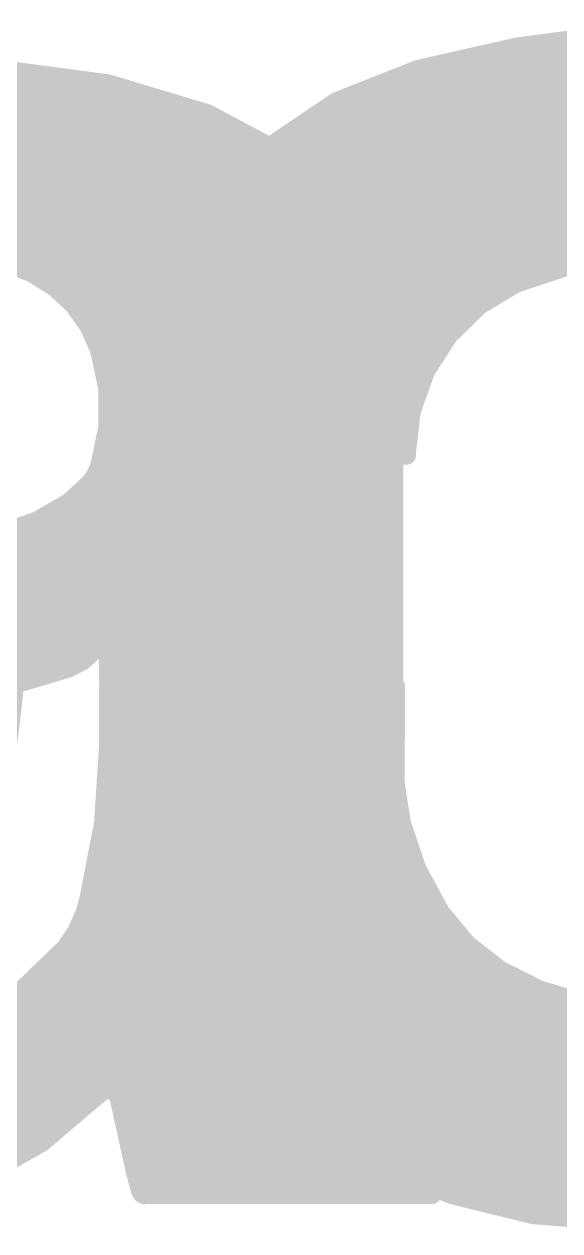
# Model space of a CAD drawing. Extents: x -19.1 to 53.5, y -15.6 to 59.8.
# Drawn here: x 21.215 to 21.975, y 53.355 to 55.067 of the extents above; entities that cross this region are included whole.
import ezdxf

# ---------------------------------------------------------------- set-up
doc = ezdxf.new("R2010")
doc.units = 0
doc.layers.add('21', color=41, linetype='CONTINUOUS')
doc.layers.add('22', color=40, linetype='CONTINUOUS')

msp = doc.modelspace()

# ---------------------------------------------------------------- linework, layer by layer
at = {"layer": '21', "const_width": 0.0254}
for points in [[(21.3335, 54.9834), (21.1596, 55.0064)], [(20.8518, 54.991), (21.276, 54.991)], [(21.4749, 54.9409), (21.3335, 54.9834)], [(20.7356, 54.9656), (21.3927, 54.9656)], [(20.6604, 54.9402), (21.4762, 54.9402)], [(21.6052, 54.8716), (21.4749, 54.9409)], [(20.6048, 54.9148), (21.524, 54.9148)], [(20.557, 54.8894), (21.5717, 54.8894)], [(20.5208, 54.864), (21.614, 54.864)], [(21.6614, 54.8233), (21.6052, 54.8716)], [(20.4864, 54.8386), (21.6436, 54.8386)], [(21.7041, 54.7628), (21.6614, 54.8233)], [(20.4626, 54.8132), (21.6685, 54.8132)], [(20.4389, 54.7878), (21.6864, 54.7878)], [(20.4173, 54.7624), (21.7043, 54.7624)], [(21.7308, 54.6937), (21.7041, 54.7628)], [(21.0795, 54.737), (21.7141, 54.737)], [(21.1868, 54.7281), (21.2237, 54.7144)], [(21.2237, 54.7144), (21.2573, 54.6938)], [(21.2282, 54.7116), (21.7239, 54.7116)], [(21.2573, 54.6938), (21.2844, 54.6687)], [(21.2655, 54.6862), (21.7317, 54.6862)], [(21.7399, 54.6202), (21.7308, 54.6937)], [(21.2844, 54.6687), (21.3058, 54.6387)], [(21.29, 54.6608), (21.7349, 54.6608)], [(21.3058, 54.6387), (21.3208, 54.6049)], [(21.3073, 54.6354), (21.738, 54.6354)], [(21.7399, 54.1376), (21.7399, 54.6202)], [(21.3185, 54.61), (21.7399, 54.61)], [(21.3208, 54.6049), (21.3325, 54.5503)], [(21.3251, 54.5846), (21.7399, 54.5846)], [(21.3306, 54.5592), (21.7399, 54.5592)], [(21.3325, 54.5503), (21.3325, 54.4944)], [(21.3325, 54.5338), (21.7399, 54.5338)], [(21.3325, 54.5084), (21.7399, 54.5084)], [(21.3325, 54.4944), (21.3208, 54.4398)], [(21.33, 54.483), (21.7399, 54.483)], [(21.3246, 54.4576), (21.7399, 54.4576)], [(21.3208, 54.4398), (21.3155, 54.4278)], [(21.3175, 54.4322), (21.7399, 54.4322)], [(21.3081, 54.417), (21.2776, 54.389)], [(21.3155, 54.4278), (21.3081, 54.417)], [(21.297, 54.4068), (21.7399, 54.4068)], [(21.2776, 54.389), (21.2326, 54.3631)], [(21.2644, 54.3814), (21.7399, 54.3814)], [(21.2326, 54.3631), (21.1836, 54.3458)], [(21.2126, 54.356), (21.7399, 54.356)], [(21.0955, 54.3306), (21.7399, 54.3306)], [(20.8797, 54.3052), (21.7399, 54.3052)], [(20.7183, 54.2798), (21.7399, 54.2798)], [(20.6219, 54.2544), (21.7399, 54.2544)], [(20.544, 54.229), (21.7399, 54.229)], [(20.4897, 54.2036), (21.7399, 54.2036)], [(21.3156, 54.1791), (21.3284, 54.1985)], [(21.3284, 54.1985), (21.3335, 54.1985)], [(21.3335, 54.1985), (21.3335, 54.1376)], [(20.4475, 54.1782), (21.3146, 54.1782)], [(21.2983, 54.1635), (21.3156, 54.1791)], [(21.3335, 54.1782), (21.7399, 54.1782)], [(21.2776, 54.1528), (21.2983, 54.1635)], [(20.4164, 54.1528), (21.2776, 54.1528)], [(21.1812, 54.124), (21.2776, 54.1528)], [(21.3335, 54.1528), (21.7399, 54.1528)], [(21.3335, 54.1376), (21.7399, 54.1376)], [(21.7424, 54.1274), (21.3335, 54.1274)], [(21.3335, 54.1274), (21.3335, 54.0436)], [(21.7399, 53.6931), (21.7424, 54.1274)], [(21.3335, 54.102), (21.7423, 54.102)], [(21.3335, 54.0766), (21.7421, 54.0766)], [(21.3335, 54.0436), (21.3265, 53.9335)], [(21.3335, 54.0512), (21.742, 54.0512)], [(21.3324, 54.0258), (21.7418, 54.0258)], [(21.3307, 54.0004), (21.7417, 54.0004)], [(21.3291, 53.975), (21.7415, 53.975)], [(21.3275, 53.9496), (21.7414, 53.9496)], [(21.3265, 53.9335), (21.3055, 53.8251)], [(21.3247, 53.9242), (21.7412, 53.9242)], [(21.3198, 53.8988), (21.7411, 53.8988)], [(21.3148, 53.8734), (21.7409, 53.8734)], [(21.3099, 53.848), (21.7408, 53.848)], [(21.3055, 53.8251), (21.3004, 53.8074)], [(21.3048, 53.8226), (21.7406, 53.8226)], [(21.3004, 53.8074), (21.2889, 53.7806)], [(21.296, 53.7972), (21.7405, 53.7972)], [(21.2889, 53.7806), (21.2725, 53.7566)], [(21.2829, 53.7718), (21.7403, 53.7718)], [(21.2725, 53.7566), (21.1963, 53.6829)], [(21.262, 53.7464), (21.7402, 53.7464)], [(21.2357, 53.721), (21.7401, 53.721)], [(21.2094, 53.6956), (21.7399, 53.6956)], [(21.7502, 53.5576), (21.7399, 53.6931)], [(21.1762, 53.6702), (21.7416, 53.6702)], [(21.0947, 53.6448), (21.7436, 53.6448)], [(20.3279, 53.6194), (21.7455, 53.6194)], [(20.3374, 53.594), (21.7475, 53.594)], [(20.3511, 53.5686), (21.7494, 53.5686)], [(21.7856, 53.4264), (21.7502, 53.5576)], [(20.3664, 53.5432), (21.3144, 53.5432)], [(21.24, 53.48), (21.3233, 53.5508)], [(21.3233, 53.5508), (21.3287, 53.5544)], [(21.3287, 53.5544), (21.3351, 53.5553)], [(21.3351, 53.5553), (21.3413, 53.5534)], [(21.3413, 53.5534), (21.3461, 53.5491)], [(21.3461, 53.5491), (21.3487, 53.5432)], [(21.3487, 53.5432), (21.3716, 53.4391)], [(21.3487, 53.5432), (21.7541, 53.5432)], [(20.3877, 53.5178), (21.2845, 53.5178)], [(21.3543, 53.5178), (21.761, 53.5178)], [(20.4121, 53.4924), (21.2546, 53.4924)], [(21.3599, 53.4924), (21.7678, 53.4924)], [(21.1449, 53.426), (21.24, 53.48)], [(20.4454, 53.467), (21.2171, 53.467)], [(21.3655, 53.467), (21.7747, 53.467)], [(21.3711, 53.4416), (21.7815, 53.4416)], [(21.3716, 53.4391), (21.3792, 53.4111)], [(21.7932, 53.406), (21.7856, 53.4264)], [(21.3778, 53.4162), (21.7894, 53.4162)], [(21.3792, 53.4111), (21.3814, 53.4075)], [(21.3814, 53.4075), (21.3851, 53.4057)], [(21.3851, 53.4057), (21.3893, 53.406)], [(21.3893, 53.406), (21.7932, 53.406)]]:
    msp.add_lwpolyline(points, dxfattribs=at)
at = {"layer": '21', "const_width": 0.0127}
for points in [[(21.276, 54.9847, 1), (21.276, 54.9973)], [(21.3353, 54.9895, 1), (21.3317, 54.9773)], [(21.3327, 54.9771, 1), (21.3343, 54.9897)], [(21.3927, 54.9593, 1), (21.3927, 54.9719)], [(21.4779, 54.9465, 1), (21.4719, 54.9353)], [(21.473, 54.9348, 1), (21.4767, 54.947)], [(21.4762, 54.9339, 1), (21.4762, 54.9466)], [(21.524, 54.9085, 1), (21.524, 54.9211)], [(21.5717, 54.8831, 1), (21.5717, 54.8957)], [(21.6093, 54.8764, 1), (21.6011, 54.8668)], [(21.6022, 54.866, 1), (21.6082, 54.8772)], [(21.614, 54.8577, 1), (21.614, 54.8704)], [(21.6436, 54.8323, 1), (21.6436, 54.8449)], [(21.6666, 54.827, 1), (21.6562, 54.8196)], [(21.6572, 54.8185, 1), (21.6655, 54.8281)], [(21.6685, 54.8069, 1), (21.6685, 54.8195)], [(21.6864, 54.7815, 1), (21.6864, 54.7942)], [(21.71, 54.7651, 1), (21.6982, 54.7605)], [(21.6989, 54.7591, 1), (21.7093, 54.7665)], [(21.7043, 54.7561, 1), (21.7043, 54.7687)], [(21.7141, 54.7307, 1), (21.7141, 54.7433)], [(21.227, 54.7198, 1), (21.2204, 54.7089)], [(21.2215, 54.7084, 1), (21.2259, 54.7203)], [(21.2282, 54.718, 1), (21.2282, 54.7053)], [(21.7239, 54.7053, 1), (21.7239, 54.718)], [(21.2616, 54.6985, 1), (21.253, 54.6891)], [(21.254, 54.6884, 1), (21.2606, 54.6992)], [(21.2655, 54.6925, 1), (21.2655, 54.6799)], [(21.7371, 54.6945, 1), (21.7245, 54.6929)], [(21.7249, 54.6914, 1), (21.7367, 54.696)], [(21.7317, 54.6799, 1), (21.7317, 54.6925)], [(21.2895, 54.6724, 1), (21.2792, 54.665)], [(21.2801, 54.664, 1), (21.2887, 54.6734)], [(21.29, 54.6671, 1), (21.29, 54.6545)], [(21.7349, 54.6545, 1), (21.7349, 54.6671)], [(21.3116, 54.6412, 1), (21.3, 54.6361)], [(21.3007, 54.635, 1), (21.311, 54.6423)], [(21.3073, 54.6418, 1), (21.3073, 54.6291)], [(21.738, 54.6291, 1), (21.738, 54.6418)], [(21.7463, 54.6202, 1), (21.7336, 54.6202)], [(21.3185, 54.6163, 1), (21.3185, 54.6037)], [(21.327, 54.6062, 1), (21.3146, 54.6036)], [(21.315, 54.6023, 1), (21.3266, 54.6075)], [(21.7336, 54.6194, 1), (21.7462, 54.621)], [(21.7399, 54.6037, 1), (21.7399, 54.6163)], [(21.3251, 54.5909, 1), (21.3251, 54.5783)], [(21.7399, 54.5783, 1), (21.7399, 54.5909)], [(21.3306, 54.5656, 1), (21.3306, 54.5529)], [(21.3388, 54.5503, 1), (21.3261, 54.5503)], [(21.7399, 54.5529, 1), (21.7399, 54.5656)], [(21.3325, 54.5401, 1), (21.3325, 54.5275)], [(21.3263, 54.549, 1), (21.3387, 54.5516)], [(21.7399, 54.5275, 1), (21.7399, 54.5401)], [(21.3325, 54.5147, 1), (21.3325, 54.5021)], [(21.7399, 54.5021, 1), (21.7399, 54.5147)], [(21.33, 54.4894, 1), (21.33, 54.4767)], [(21.3261, 54.4944, 1), (21.3388, 54.4944)], [(21.3387, 54.4931, 1), (21.3263, 54.4957)], [(21.7399, 54.4767, 1), (21.7399, 54.4894)], [(21.3246, 54.4639, 1), (21.3246, 54.4513)], [(21.7399, 54.4513, 1), (21.7399, 54.4639)], [(21.3175, 54.4385, 1), (21.3175, 54.4259)], [(21.3146, 54.4411, 1), (21.327, 54.4385)], [(21.3266, 54.4373, 1), (21.315, 54.4423)], [(21.7399, 54.4259, 1), (21.7399, 54.4385)], [(21.3029, 54.4206, 1), (21.3133, 54.4134)], [(21.3124, 54.4123, 1), (21.3038, 54.4217)], [(21.3097, 54.4303, 1), (21.3214, 54.4252)], [(21.3208, 54.4242, 1), (21.3103, 54.4314)], [(21.297, 54.4132, 1), (21.297, 54.4005)], [(21.7399, 54.4005, 1), (21.7399, 54.4132)], [(21.2644, 54.3877, 1), (21.2644, 54.3751)], [(21.2733, 54.3937, 1), (21.2819, 54.3843)], [(21.2808, 54.3835, 1), (21.2744, 54.3945)], [(21.7399, 54.3751, 1), (21.7399, 54.3877)], [(21.2294, 54.3686, 1), (21.2358, 54.3575)], [(21.2347, 54.3571, 1), (21.2305, 54.369)], [(21.2126, 54.3623, 1), (21.2126, 54.3497)], [(21.7399, 54.3497, 1), (21.7399, 54.3623)], [(21.7399, 54.3243, 1), (21.7399, 54.337)], [(21.7399, 54.2989, 1), (21.7399, 54.3115)], [(21.7399, 54.2735, 1), (21.7399, 54.2861)], [(21.7399, 54.2481, 1), (21.7399, 54.2608)], [(21.7399, 54.2227, 1), (21.7399, 54.2353)], [(21.3284, 54.2049, 1), (21.3284, 54.1922)], [(21.3337, 54.195, 1), (21.3231, 54.202)], [(21.3399, 54.1985, 1), (21.3271, 54.1985)], [(21.3335, 54.1922, 1), (21.3335, 54.2049)], [(21.7399, 54.1973, 1), (21.7399, 54.2099)], [(21.3103, 54.1826, 1), (21.3209, 54.1756)], [(21.3198, 54.1743, 1), (21.3113, 54.1838)], [(21.3146, 54.1719, 1), (21.3146, 54.1846)], [(21.3335, 54.1846, 1), (21.3335, 54.1719)], [(21.7399, 54.1719, 1), (21.7399, 54.1846)], [(21.294, 54.1682, 1), (21.3025, 54.1588)], [(21.3012, 54.1579, 1), (21.2954, 54.1691)], [(21.2747, 54.1584, 1), (21.2805, 54.1472)], [(21.2794, 54.1467, 1), (21.2758, 54.1589)], [(21.2776, 54.1465, 1), (21.2776, 54.1591)], [(21.3335, 54.1591, 1), (21.3335, 54.1465)], [(21.7399, 54.1465, 1), (21.7399, 54.1591)], [(21.3271, 54.1376, 1), (21.3399, 54.1376)], [(21.3399, 54.1274, 1), (21.3271, 54.1274)], [(21.3335, 54.1439, 1), (21.3335, 54.1313)], [(21.3335, 54.1337, 1), (21.3335, 54.1211)], [(21.7336, 54.1376, 1), (21.7463, 54.1376)], [(21.7487, 54.1274, 1), (21.7361, 54.1274)], [(21.7399, 54.1313, 1), (21.7399, 54.1439)], [(21.7424, 54.1211, 1), (21.7424, 54.1337)], [(21.3335, 54.1084, 1), (21.3335, 54.0957)], [(21.7423, 54.0957, 1), (21.7423, 54.1084)], [(21.3335, 54.0829, 1), (21.3335, 54.0703)], [(21.7421, 54.0703, 1), (21.7421, 54.0829)], [(21.3271, 54.0436, 1), (21.3399, 54.0436)], [(21.3335, 54.0575, 1), (21.3335, 54.0449)], [(21.3398, 54.0432, 1), (21.3272, 54.044)], [(21.742, 54.0449, 1), (21.742, 54.0575)], [(21.3324, 54.0322, 1), (21.3324, 54.0195)], [(21.7418, 54.0195, 1), (21.7418, 54.0322)], [(21.3307, 54.0067, 1), (21.3307, 53.9941)], [(21.7417, 53.9941, 1), (21.7417, 54.0067)], [(21.3291, 53.9813, 1), (21.3291, 53.9687)], [(21.7415, 53.9687, 1), (21.7415, 53.9813)], [(21.3275, 53.956, 1), (21.3275, 53.9433)], [(21.7414, 53.9433, 1), (21.7414, 53.956)], [(21.3327, 53.9322, 1), (21.3202, 53.9347)], [(21.3247, 53.9306, 1), (21.3247, 53.9179)], [(21.3201, 53.9339, 1), (21.3328, 53.9331)], [(21.7412, 53.9179, 1), (21.7412, 53.9306)], [(21.3198, 53.9051, 1), (21.3198, 53.8925)], [(21.7411, 53.8925, 1), (21.7411, 53.9051)], [(21.3148, 53.8798, 1), (21.3148, 53.8671)], [(21.7409, 53.8671, 1), (21.7409, 53.8798)], [(21.3099, 53.8544, 1), (21.3099, 53.8417)], [(21.7408, 53.8417, 1), (21.7408, 53.8544)], [(21.3048, 53.8289, 1), (21.3048, 53.8163)], [(21.2993, 53.8263, 1), (21.3117, 53.8239)], [(21.3116, 53.8233, 1), (21.2994, 53.8269)], [(21.7406, 53.8163, 1), (21.7406, 53.8289)], [(21.296, 53.8036, 1), (21.296, 53.7909)], [(21.2943, 53.8092, 1), (21.3065, 53.8056)], [(21.3062, 53.8049, 1), (21.2946, 53.8099)], [(21.7405, 53.7909, 1), (21.7405, 53.8036)], [(21.2942, 53.777, 1), (21.2837, 53.7842)], [(21.2829, 53.7782, 1), (21.2829, 53.7655)], [(21.2831, 53.7831, 1), (21.2948, 53.7781)], [(21.7403, 53.7655, 1), (21.7403, 53.7782)], [(21.262, 53.7527, 1), (21.262, 53.7401)], [(21.2673, 53.7602, 1), (21.2777, 53.753)], [(21.2769, 53.752, 1), (21.2681, 53.7612)], [(21.7402, 53.7401, 1), (21.7402, 53.7527)], [(21.2357, 53.7274, 1), (21.2357, 53.7147)], [(21.7401, 53.7147, 1), (21.7401, 53.7274)], [(21.2094, 53.702, 1), (21.2094, 53.6893)], [(21.7462, 53.6936, 1), (21.7336, 53.6926)], [(21.7399, 53.6893, 1), (21.7399, 53.702)], [(21.7336, 53.6931, 1), (21.7462, 53.6931)], [(21.7416, 53.6639, 1), (21.7416, 53.6765)], [(21.7436, 53.6385, 1), (21.7436, 53.6512)], [(21.7455, 53.6131, 1), (21.7455, 53.6258)], [(21.7475, 53.5877, 1), (21.7475, 53.6003)], [(21.7564, 53.5593, 1), (21.7441, 53.556)], [(21.7494, 53.5623, 1), (21.7494, 53.575)], [(21.3144, 53.5369, 1), (21.3144, 53.5496)], [(21.3198, 53.5561, 1), (21.3268, 53.5455)], [(21.3274, 53.546, 1), (21.3192, 53.5556)], [(21.3278, 53.5606, 1), (21.3296, 53.5481)], [(21.3322, 53.5491, 1), (21.3252, 53.5597)], [(21.3369, 53.5614, 1), (21.3333, 53.5492)], [(21.336, 53.549, 1), (21.3342, 53.5616)], [(21.3455, 53.5582, 1), (21.3371, 53.5487)], [(21.3395, 53.5474, 1), (21.3431, 53.5595)], [(21.352, 53.5517, 1), (21.3403, 53.5466)], [(21.3419, 53.5444, 1), (21.3504, 53.5539)], [(21.3549, 53.5446, 1), (21.3425, 53.5418)], [(21.3487, 53.5496, 1), (21.3487, 53.5369)], [(21.3429, 53.5407, 1), (21.3545, 53.5457)], [(21.7439, 53.5571, 1), (21.7566, 53.5581)], [(21.7541, 53.5369, 1), (21.7541, 53.5496)], [(21.2845, 53.5115, 1), (21.2845, 53.5241)], [(21.3543, 53.5241, 1), (21.3543, 53.5115)], [(21.761, 53.5115, 1), (21.761, 53.5241)], [(21.2546, 53.4861, 1), (21.2546, 53.4988)], [(21.3599, 53.4988, 1), (21.3599, 53.4861)], [(21.7678, 53.4861, 1), (21.7678, 53.4988)], [(21.2359, 53.4848, 1), (21.2441, 53.4751)], [(21.2431, 53.4744, 1), (21.2369, 53.4855)], [(21.2171, 53.4607, 1), (21.2171, 53.4734)], [(21.3655, 53.4734, 1), (21.3655, 53.4607)], [(21.7747, 53.4607, 1), (21.7747, 53.4734)], [(21.3711, 53.4479, 1), (21.3711, 53.4353)], [(21.3777, 53.4408, 1), (21.3655, 53.4374)], [(21.7815, 53.4353, 1), (21.7815, 53.4479)], [(21.3654, 53.4377, 1), (21.3778, 53.4405)], [(21.7916, 53.4286, 1), (21.7796, 53.4242)], [(21.7795, 53.4247, 1), (21.7917, 53.4281)], [(21.3778, 53.4226, 1), (21.3778, 53.4099)], [(21.3846, 53.4144, 1), (21.3738, 53.4078)], [(21.3731, 53.4094, 1), (21.3853, 53.4128)], [(21.3843, 53.4132, 1), (21.3785, 53.4019)], [(21.376, 53.4042, 1), (21.3868, 53.4109)], [(21.3846, 53.412, 1), (21.3857, 53.3993)], [(21.3823, 53.4, 1), (21.388, 53.4113)], [(21.3893, 53.4124, 1), (21.3893, 53.3997)], [(21.3898, 53.3997, 1), (21.3888, 53.4123)], [(21.7872, 53.4038, 1), (21.7992, 53.4082)], [(21.7894, 53.4099, 1), (21.7894, 53.4226)], [(21.7932, 53.3997, 1), (21.7932, 53.4124)]]:
    msp.add_lwpolyline(points, format="xyb", dxfattribs=at)
at = {"layer": '22', "const_width": 0.0254}
for points in [[(22.0574, 55.0545), (21.914, 55.0356)], [(21.914, 55.0356), (21.7729, 55.0037)], [(21.9611, 55.0418), (22.2584, 55.0418)], [(21.8291, 55.0164), (22.3679, 55.0164)], [(21.7729, 55.0037), (21.6572, 54.9579)], [(21.7408, 54.991), (22.4257, 54.991)], [(21.6766, 54.9656), (22.4835, 54.9656)], [(21.6572, 54.9579), (21.5542, 54.8882)], [(21.631, 54.9402), (22.5267, 54.9402)], [(21.5935, 54.9148), (22.5633, 54.9148)], [(21.5542, 54.8882), (21.4686, 54.798)], [(21.5559, 54.8894), (22.6, 54.8894)], [(21.5312, 54.864), (22.6333, 54.864)], [(21.5071, 54.8386), (22.658, 54.8386)], [(21.4831, 54.8132), (22.6828, 54.8132)], [(21.4686, 54.798), (21.4046, 54.6913)], [(21.4625, 54.7878), (22.7076, 54.7878)], [(21.4473, 54.7624), (22.7324, 54.7624)], [(21.432, 54.737), (22.749, 54.737)], [(21.9126, 54.6989), (21.9944, 54.7259)], [(21.4168, 54.7116), (21.9511, 54.7116)], [(21.4046, 54.6913), (21.3621, 54.5758)], [(21.4027, 54.6862), (21.8915, 54.6862)], [(21.8608, 54.6677), (21.9126, 54.6989)], [(21.3934, 54.6608), (21.8538, 54.6608)], [(21.8175, 54.6255), (21.8608, 54.6677)], [(21.3841, 54.6354), (21.8276, 54.6354)], [(21.7848, 54.5746), (21.8175, 54.6255)], [(21.3747, 54.61), (21.8075, 54.61)], [(21.3654, 54.5846), (21.7912, 54.5846)], [(21.3621, 54.5758), (21.3385, 54.4551)], [(21.7645, 54.5177), (21.7848, 54.5746)], [(21.3589, 54.5592), (21.7793, 54.5592)], [(21.3539, 54.5338), (21.7702, 54.5338)], [(21.7576, 54.4576), (21.7645, 54.5177)], [(21.3489, 54.5084), (21.7634, 54.5084)], [(21.344, 54.483), (21.7605, 54.483)], [(21.3385, 54.4551), (21.7576, 54.4551)], [(21.339, 54.4576), (21.7576, 54.4576)], [(21.7576, 54.4551), (21.7576, 54.4576)], [(21.7399, 54.0029), (21.3335, 54.0029)], [(21.3335, 54.0029), (21.3335, 53.9979)], [(21.7505, 53.9342), (21.7399, 54.0029)], [(21.3335, 54.0004), (21.7403, 54.0004)], [(21.3335, 53.9979), (21.3367, 53.9505)], [(21.335, 53.975), (21.7442, 53.975)], [(21.3367, 53.9505), (21.3462, 53.9039)], [(21.3369, 53.9496), (21.7481, 53.9496)], [(21.7727, 53.8684), (21.7505, 53.9342)], [(21.3421, 53.9242), (21.7538, 53.9242)], [(21.3462, 53.9039), (21.4004, 53.7648)], [(21.3482, 53.8988), (21.7624, 53.8988)], [(21.3581, 53.8734), (21.771, 53.8734)], [(21.8059, 53.8074), (21.7727, 53.8684)], [(21.368, 53.848), (21.7838, 53.848)], [(21.3779, 53.8226), (21.7976, 53.8226)], [(21.3878, 53.7972), (21.8144, 53.7972)], [(21.8434, 53.7622), (21.8059, 53.8074)], [(21.3977, 53.7718), (21.8354, 53.7718)], [(21.4004, 53.7648), (21.4819, 53.6397)], [(21.8897, 53.7261), (21.8434, 53.7622)], [(21.4124, 53.7464), (21.8637, 53.7464)], [(21.4289, 53.721), (21.8998, 53.721)], [(21.9448, 53.6982), (21.8897, 53.7261)], [(21.4455, 53.6956), (21.9534, 53.6956)], [(22.0038, 53.6803), (21.9448, 53.6982)], [(21.462, 53.6702), (22.7602, 53.6702)], [(21.4786, 53.6448), (22.7432, 53.6448)], [(21.4819, 53.6397), (21.5872, 53.5339)], [(21.5021, 53.6194), (22.7194, 53.6194)], [(21.5274, 53.594), (22.6956, 53.594)], [(21.5526, 53.5686), (22.6718, 53.5686)], [(21.5779, 53.5432), (22.6408, 53.5432)], [(21.5872, 53.5339), (21.7119, 53.4518)], [(21.6116, 53.5178), (22.6076, 53.5178)], [(21.6502, 53.4924), (22.5733, 53.4924)], [(21.6888, 53.467), (22.5252, 53.467)], [(21.7119, 53.4518), (21.8212, 53.4057)], [(21.7361, 53.4416), (22.4771, 53.4416)], [(21.7962, 53.4162), (22.4006, 53.4162)], [(21.8212, 53.4057), (21.9365, 53.3774)], [(21.8819, 53.3908), (22.2856, 53.3908)], [(21.9365, 53.3774), (22.0548, 53.3679)]]:
    msp.add_lwpolyline(points, dxfattribs=at)
at = {"layer": '22'}
for points, const_width in [([(21.9132, 55.0419, 1), (21.9148, 55.0293)], 0.0127), ([(21.9154, 55.0294, 1), (21.9126, 55.0418)], 0.0127), ([(21.9611, 55.0481, 1), (21.9611, 55.0355)], 0.0127), ([(21.8291, 55.0228, 1), (21.8291, 55.0101)], 0.0127), ([(21.7715, 55.0099, 1), (21.7743, 54.9975)], 0.0127), ([(21.7752, 54.9978, 1), (21.7706, 55.0096)], 0.0127), ([(21.7408, 54.9973, 1), (21.7408, 54.9847)], 0.0127), ([(21.6766, 54.9719, 1), (21.6766, 54.9593)], 0.0127), ([(21.6549, 54.9638, 1), (21.6596, 54.952)], 0.0127), ([(21.6608, 54.9527, 1), (21.6537, 54.9632)], 0.0127), ([(21.631, 54.9466, 1), (21.631, 54.9339)], 0.0127), ([(21.5935, 54.9211, 1), (21.5935, 54.9085)], 0.0127), ([(21.5506, 54.8935, 1), (21.5577, 54.883)], 0.0127), ([(21.5559, 54.8957, 1), (21.5559, 54.8831)], 0.0127), ([(21.5588, 54.8839, 1), (21.5496, 54.8926)], 0.0127), ([(21.5312, 54.8704, 1), (21.5312, 54.8577)], 0.0127), ([(21.5071, 54.8449, 1), (21.5071, 54.8323)], 0.0127), ([(21.4831, 54.8195, 1), (21.4831, 54.8069)], 0.0127), ([(21.464, 54.8023, 1), (21.4732, 54.7936)], 0.0127), ([(21.4741, 54.7947, 1), (21.4632, 54.8012)], 0.0127), ([(21.4625, 54.7942, 1), (21.4625, 54.7815)], 0.0127), ([(21.4473, 54.7687, 1), (21.4473, 54.7561)], 0.0127), ([(21.432, 54.7433, 1), (21.432, 54.7307)], 0.0127), ([(21.4168, 54.718, 1), (21.4168, 54.7053)], 0.0127), ([(21.9511, 54.7053, 1), (21.9511, 54.718)], 0.0127), ([(21.4027, 54.6925, 1), (21.4027, 54.6799)], 0.0127), ([(21.3992, 54.6946, 1), (21.41, 54.688)], 0.0127), ([(21.4106, 54.6891, 1), (21.3986, 54.6935)], 0.0127), ([(21.8915, 54.6799, 1), (21.8915, 54.6925)], 0.0127), ([(21.9106, 54.7049, 1), (21.9146, 54.6929)], 0.0127), ([(21.9159, 54.6935, 1), (21.9093, 54.7043)], 0.0127), ([(21.3934, 54.6671, 1), (21.3934, 54.6545)], 0.0127), ([(21.8538, 54.6545, 1), (21.8538, 54.6671)], 0.0127), ([(21.8575, 54.6731, 1), (21.8641, 54.6622)], 0.0127), ([(21.8652, 54.6631, 1), (21.8564, 54.6722)], 0.0127), ([(21.3841, 54.6418, 1), (21.3841, 54.6291)], 0.0127), ([(21.8276, 54.6291, 1), (21.8276, 54.6418)], 0.0127), ([(21.813, 54.6301, 1), (21.8219, 54.621)], 0.0127), ([(21.8228, 54.6221, 1), (21.8121, 54.6289)], 0.0127), ([(21.3747, 54.6163, 1), (21.3747, 54.6037)], 0.0127), ([(21.8075, 54.6037, 1), (21.8075, 54.6163)], 0.0127), ([(21.3654, 54.5909, 1), (21.3654, 54.5783)], 0.0127), ([(21.7912, 54.5783, 1), (21.7912, 54.5909)], 0.0127), ([(21.3684, 54.5746, 1), (21.3559, 54.5771)], 0.0127), ([(21.3562, 54.578, 1), (21.3681, 54.5736)], 0.0127), ([(21.7794, 54.5781, 1), (21.7901, 54.5712)], 0.0127), ([(21.7908, 54.5725, 1), (21.7788, 54.5768)], 0.0127), ([(21.3589, 54.5656, 1), (21.3589, 54.5529)], 0.0127), ([(21.7793, 54.5529, 1), (21.7793, 54.5656)], 0.0127), ([(21.3539, 54.5401, 1), (21.3539, 54.5275)], 0.0127), ([(21.7702, 54.5275, 1), (21.7702, 54.5401)], 0.0127), ([(21.7708, 54.517, 1), (21.7582, 54.5184)], 0.0127), ([(21.3489, 54.5147, 1), (21.3489, 54.5021)], 0.0127), ([(21.7585, 54.5198, 1), (21.7705, 54.5155)], 0.0127), ([(21.7634, 54.5021, 1), (21.7634, 54.5147)], 0.0127), ([(21.344, 54.4894, 1), (21.344, 54.4767)], 0.0127), ([(21.7605, 54.4767, 1), (21.7605, 54.4894)], 0.0127), ([(21.3385, 54.4614, 1), (21.3385, 54.4488)], 0.0127), ([(21.3323, 54.4563, 1), (21.3447, 54.4539)], 0.0127), ([(21.339, 54.4639, 1), (21.339, 54.4513)], 0.0127), ([(21.764, 54.4576, 1), (21.7512, 54.4576)], 0.0127), ([(21.7512, 54.4551, 1), (21.764, 54.4551)], 0.0127), ([(21.7513, 54.4583, 1), (21.7639, 54.4569)], 0.0127), ([(21.7576, 54.4513, 1), (21.7576, 54.4639)], 0.0127), ([(21.7576, 54.4488, 1), (21.7576, 54.4614)], 0.0127), ([(21.1887, 54.0182, 0.0851), (21.1861, 54.4017)], 0.0254), ([(21.3335, 54.0093, 1), (21.3335, 53.9966)], 0.0127), ([(21.3399, 54.0029, 1), (21.3271, 54.0029)], 0.0127), ([(21.7462, 54.0039, 1), (21.7336, 54.0019)], 0.0127), ([(21.7399, 53.9966, 1), (21.7399, 54.0093)], 0.0127), ([(21.3398, 53.9983, 1), (21.3272, 53.9975)], 0.0127), ([(21.3271, 53.9979, 1), (21.3399, 53.9979)], 0.0127), ([(21.3335, 54.0067, 1), (21.3335, 53.9941)], 0.0127), ([(21.7403, 53.9941, 1), (21.7403, 54.0067)], 0.0127), ([(21.335, 53.9813, 1), (21.335, 53.9687)], 0.0127), ([(21.7442, 53.9687, 1), (21.7442, 53.9813)], 0.0127), ([(21.3429, 53.9517, 1), (21.3305, 53.9492)], 0.0127), ([(21.3369, 53.956, 1), (21.3369, 53.9433)], 0.0127), ([(21.7481, 53.9433, 1), (21.7481, 53.956)], 0.0127), ([(21.3304, 53.95, 1), (21.343, 53.9509)], 0.0127), ([(21.7565, 53.9363, 1), (21.7444, 53.9322)], 0.0127), ([(21.3421, 53.9306, 1), (21.3421, 53.9179)], 0.0127), ([(21.7442, 53.9333, 1), (21.7567, 53.9352)], 0.0127), ([(21.7538, 53.9179, 1), (21.7538, 53.9306)], 0.0127), ([(21.3521, 53.9062, 1), (21.3403, 53.9016)], 0.0127), ([(21.34, 53.9026, 1), (21.3524, 53.9052)], 0.0127), ([(21.3482, 53.9051, 1), (21.3482, 53.8925)], 0.0127), ([(21.7624, 53.8925, 1), (21.7624, 53.9051)], 0.0127), ([(21.3581, 53.8798, 1), (21.3581, 53.8671)], 0.0127), ([(21.7783, 53.8714, 1), (21.7671, 53.8654)], 0.0127), ([(21.7667, 53.8664, 1), (21.7787, 53.8704)], 0.0127), ([(21.771, 53.8671, 1), (21.771, 53.8798)], 0.0127), ([(21.368, 53.8544, 1), (21.368, 53.8417)], 0.0127), ([(21.7838, 53.8417, 1), (21.7838, 53.8544)], 0.0127), ([(21.3779, 53.8289, 1), (21.3779, 53.8163)], 0.0127), ([(21.7976, 53.8163, 1), (21.7976, 53.8289)], 0.0127), ([(21.3878, 53.8036, 1), (21.3878, 53.7909)], 0.0127), ([(21.8108, 53.8115, 1), (21.801, 53.8033)], 0.0127), ([(21.8003, 53.8044, 1), (21.8115, 53.8104)], 0.0127), ([(21.8144, 53.7909, 1), (21.8144, 53.8036)], 0.0127), ([(21.3977, 53.7782, 1), (21.3977, 53.7655)], 0.0127), ([(21.4057, 53.7683, 1), (21.3951, 53.7613)], 0.0127), ([(21.8354, 53.7655, 1), (21.8354, 53.7782)], 0.0127), ([(21.8473, 53.7672, 1), (21.8395, 53.7572)], 0.0127), ([(21.3945, 53.7625, 1), (21.4063, 53.7671)], 0.0127), ([(21.4124, 53.7527, 1), (21.4124, 53.7401)], 0.0127), ([(21.8385, 53.7582, 1), (21.8483, 53.7663)], 0.0127), ([(21.8637, 53.7401, 1), (21.8637, 53.7527)], 0.0127), ([(21.4289, 53.7274, 1), (21.4289, 53.7147)], 0.0127), ([(21.8926, 53.7318, 1), (21.8868, 53.7204)], 0.0127), ([(21.8858, 53.7211, 1), (21.8936, 53.7311)], 0.0127), ([(21.8998, 53.7147, 1), (21.8998, 53.7274)], 0.0127), ([(21.4455, 53.702, 1), (21.4455, 53.6893)], 0.0127), ([(21.9466, 53.7043, 1), (21.9429, 53.6922)], 0.0127), ([(21.9419, 53.6926, 1), (21.9476, 53.7039)], 0.0127), ([(21.9534, 53.6893, 1), (21.9534, 53.702)], 0.0127), ([(21.462, 53.6765, 1), (21.462, 53.6639)], 0.0127), ([(21.4786, 53.6512, 1), (21.4786, 53.6385)], 0.0127), ([(21.4864, 53.6442, 1), (21.4774, 53.6352)], 0.0127), ([(21.4766, 53.6362, 1), (21.4872, 53.6432)], 0.0127), ([(21.5021, 53.6258, 1), (21.5021, 53.6131)], 0.0127), ([(21.5274, 53.6003, 1), (21.5274, 53.5877)], 0.0127), ([(21.5526, 53.575, 1), (21.5526, 53.5623)], 0.0127), ([(21.5779, 53.5496, 1), (21.5779, 53.5369)], 0.0127), ([(21.5907, 53.5392, 1), (21.5837, 53.5286)], 0.0127), ([(21.5827, 53.5294, 1), (21.5917, 53.5384)], 0.0127), ([(21.6116, 53.5241, 1), (21.6116, 53.5115)], 0.0127), ([(21.6502, 53.4988, 1), (21.6502, 53.4861)], 0.0127), ([(21.6888, 53.4734, 1), (21.6888, 53.4607)], 0.0127), ([(21.7144, 53.4577, 1), (21.7094, 53.4459)], 0.0127), ([(21.7084, 53.4465, 1), (21.7154, 53.4571)], 0.0127), ([(21.7361, 53.4479, 1), (21.7361, 53.4353)], 0.0127), ([(21.7962, 53.4226, 1), (21.7962, 53.4099)], 0.0127), ([(21.8227, 53.4118, 1), (21.8197, 53.3995)], 0.0127), ([(21.8188, 53.3998, 1), (21.8237, 53.4115)], 0.0127), ([(21.8819, 53.3972, 1), (21.8819, 53.3845)], 0.0127), ([(21.937, 53.3838, 1), (21.936, 53.3711)], 0.0127), ([(21.935, 53.3713, 1), (21.938, 53.3836)], 0.0127)]:
    msp.add_lwpolyline(points, format="xyb", dxfattribs=dict(at, const_width=const_width))

doc.saveas('drawing.dxf')
